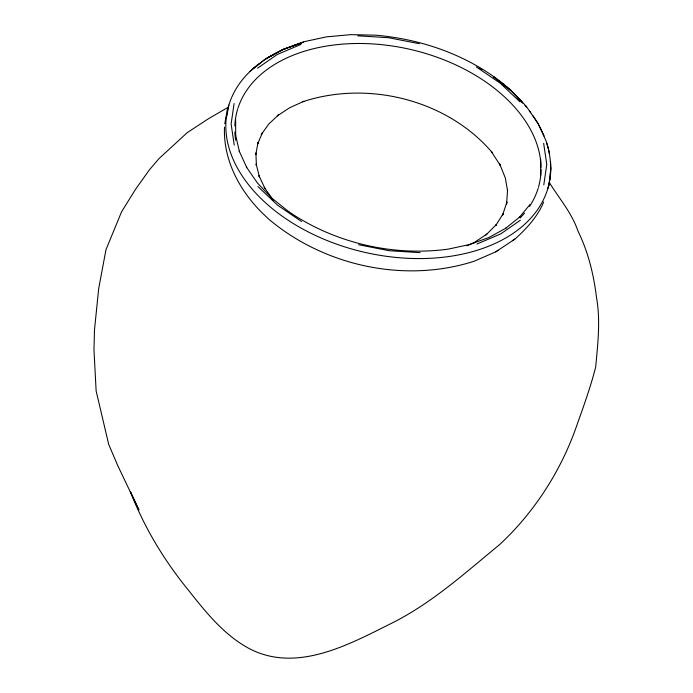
<?xml version="1.0" encoding="UTF-8"?>
<svg xmlns="http://www.w3.org/2000/svg" width="693" height="693" viewBox="0 0 693 693"><rect width="100%" height="100%" fill="white"/><g stroke="black" fill="none" stroke-linecap="round" stroke-linejoin="round"><path stroke-width="1.04" d="M538.063 123.441L545.98 140.766C551.342 156.202 552.234 173.016 547.756 188.799M507.545 190.272L506.583 204.054L506.904 202.053L502.598 215.099L503.222 213.617L495.677 225.615L496.526 224.385L486.659 234.269M549.237 185.161L550.805 167.801M234.087 103.578L231.124 123.969L234.234 145.132M543.806 184.858L546.768 164.475L543.659 143.304M224.766 123.778L227.65 108.091M226.585 117.143L228.863 105.102M543.676 202.009C537.534 216.692 526.732 228.543 515.003 238.998L495.841 251.81L474.073 261.261C404.478 283.576 324.021 265.921 268.486 218.936L266.944 217.377C241.744 194.603 222.999 161.937 224.497 127.114M519.274 217.437L530.136 204.374M485.897 235.022L486.884 234.069L473.406 243.087L474.428 242.429L466.883 245.781M249.826 71.509L265.41 59.035L283.307 49.229L304.097 41.701L326.62 36.842L350.667 34.65L375.771 35.187C424.991 39.458 473.821 57.346 511.079 90.367L526.273 106.35L537.837 123.085M519.672 217.056L505.543 228.395L505.994 228.136L488.937 237.474L469.421 244.56L469.845 244.464L448.25 249.125C392.836 256.627 334.849 243.044 288.591 211.582M252.988 68.685L264.752 59.529M257.519 68.209L277.087 54.582L300.953 44.413M520.382 220.227L500.814 233.853L476.94 244.031M512.387 240.74L515.003 238.998M495.841 251.81L498.206 250.234M228.058 107.354L208.48 118.72L187.231 132.649L158.896 158.723L149.558 169.646L135.482 189.38L121.518 211.928L105.977 249.679L98.675 288.695L94.499 329.755L93.962 349.705L96.136 390.973L108.671 444.308L117.654 465.393L138.938 510.022L130.327 491.476C144.118 527.304 164.042 560.247 188.245 589.977C205.466 611.711 223.354 634.277 248.033 647.938C295.383 673.674 347.6 645.244 390.332 623.882C431.037 603.924 464.795 573.154 499.575 544.655C534.961 511.72 561.694 469.75 577.295 424.021C584 405.223 590.748 386.391 595.694 367.039C597.816 343.797 600.632 320.452 596.465 297.245C593.676 274.298 588.149 251.871 577.971 231.029C571.846 212.968 559.069 198.354 549.202 182.285M357.787 35.811L388.574 37.717L419.369 43.711M420.105 252.633L389.319 250.727L358.524 244.724M476.316 66.918L500.277 83.229L519.958 101.888M301.576 221.526L277.616 205.206L257.926 186.547M496.664 79.21L493.529 76.741L500.095 81.999M498.232 80.449L511.581 91.199L521.751 101.845M501.732 83.316L503.378 84.633M505.015 85.941L511.581 91.199L523.024 103.257M288.877 211.807L271.743 198.077L257.484 183.056L246.457 167.117L246.743 167.55L239.241 151.126L239.431 151.646L235.611 135.135M525.173 105.518L526.602 107.025L525.242 105.561M273.276 200.268L264.215 187.257L264.882 188.357L258.939 175.554L259.416 176.888L256.176 164.05L256.401 165.558L255.899 152.945L255.812 154.556L258.039 142.411L257.45 144.343L262.361 132.9L261.235 134.615L268.771 124.056L278.725 114.692L277.356 115.826L289.639 107.761L303.889 101.291L302.728 101.758C368.07 80.102 447.28 99.775 492.255 152.59L491.337 151.559L500.337 165.488L499.627 163.886L505.37 178.092L507.623 191.285M540.627 159.243L540.687 175.45M235.62 119.508L235.681 135.715M538.184 188.115A155.449 101.776 13.1 0 1 529.539 206.393M524.532 213.106A155.449 101.776 13.1 0 1 520.209 217.905M235.689 140.289A155.449 101.776 13.1 0 1 234.832 132.068M234.823 125.849A155.449 101.776 13.1 0 1 237.63 109.243M237.942 108.247A155.449 101.776 13.1 0 1 402.59 47.765A155.449 101.776 13.1 0 1 541.042 167.325M541.051 169.395A155.449 101.776 13.1 0 1 538.478 187.119M549.532 181.601A164.934 107.987 13.1 0 1 371.976 253.881A164.934 107.987 13.1 0 1 226.282 117.567M226.559 115.454A164.934 107.987 13.1 0 1 226.897 113.349M227.295 111.261A164.934 107.987 13.1 0 1 258.593 64.085M268.364 57.424A164.934 107.987 13.1 0 1 277.711 52.278M292.498 45.972A164.934 107.987 13.1 0 1 299.671 43.564M479.209 67.905A164.934 107.987 13.1 0 1 482.007 69.577M499.679 81.601A164.934 107.987 13.1 0 1 507.189 87.673M517.498 97.254A164.934 107.987 13.1 0 1 521.829 101.828M529.495 111.036A164.934 107.987 13.1 0 1 530.803 112.777M532.683 115.402A164.934 107.987 13.1 0 1 537.777 123.363M538.288 124.246A164.934 107.987 13.1 0 1 544.118 136.071M546.699 143.035A164.934 107.987 13.1 0 1 549.558 154.348M550.528 161.634A164.934 107.987 13.1 0 1 550.545 174.212M550.207 177.391A164.934 107.987 13.1 0 1 549.904 179.504M273.137 54.66L265.679 58.992L282.718 49.688L303.283 42.23L282.718 49.688L273.137 54.66"/></g></svg>
